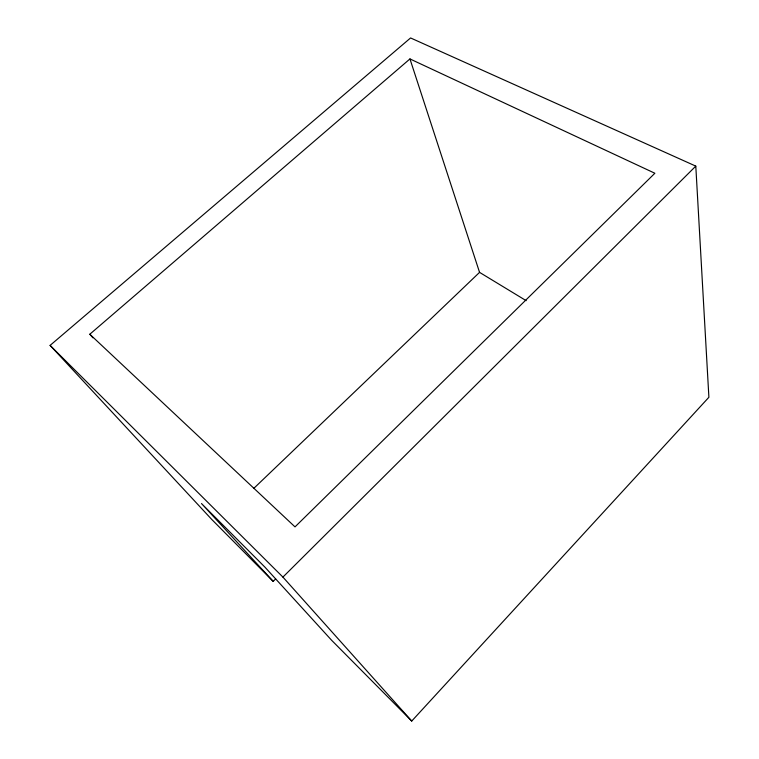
<?xml version="1.0" encoding="UTF-8"?>
<svg xmlns="http://www.w3.org/2000/svg" width="759" height="759" viewBox="0 0 759 759"><rect width="100%" height="100%" fill="white"/><g stroke="black" fill="none" stroke-linecap="round" stroke-linejoin="round"><path stroke-width="1.14" d="M273.193 581.385L201.496 503.549L264.91 567.125L331.721 640.378L411.739 721.05L708.897 397.27L695.794 166.117L410.581 37.95L50.103 345.392L211.685 519.374L273.193 581.385L275.659 578.937M411.739 721.05L282.917 577.096L695.794 166.117M253.942 488.236L479.555 272.367L409.955 58.927L89.818 334.235L92.911 337.821M409.955 58.927L654.875 173.251L295.014 526.888L89.818 334.235M479.555 272.367L526.158 300.659M50.103 345.392L282.917 577.096"/></g></svg>
